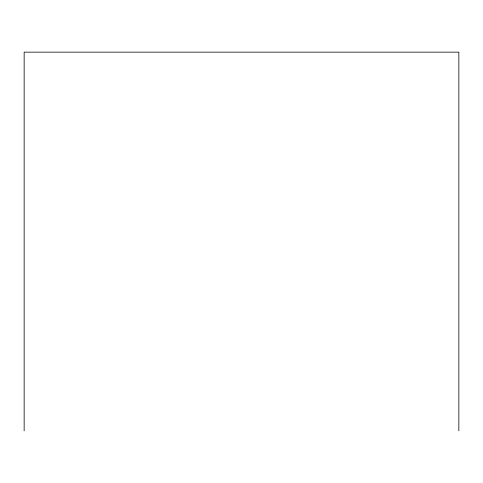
<?xml version="1.0" encoding="UTF-8"?>
<svg xmlns="http://www.w3.org/2000/svg" width="483" height="483" viewBox="0 0 483 483"><rect width="100%" height="100%" fill="white"/><g stroke="black" fill="none" stroke-linecap="round" stroke-linejoin="round"><path stroke-width="0.72" d="M458.85 430.848L458.85 52.152L24.15 52.152L24.15 430.848"/></g></svg>
